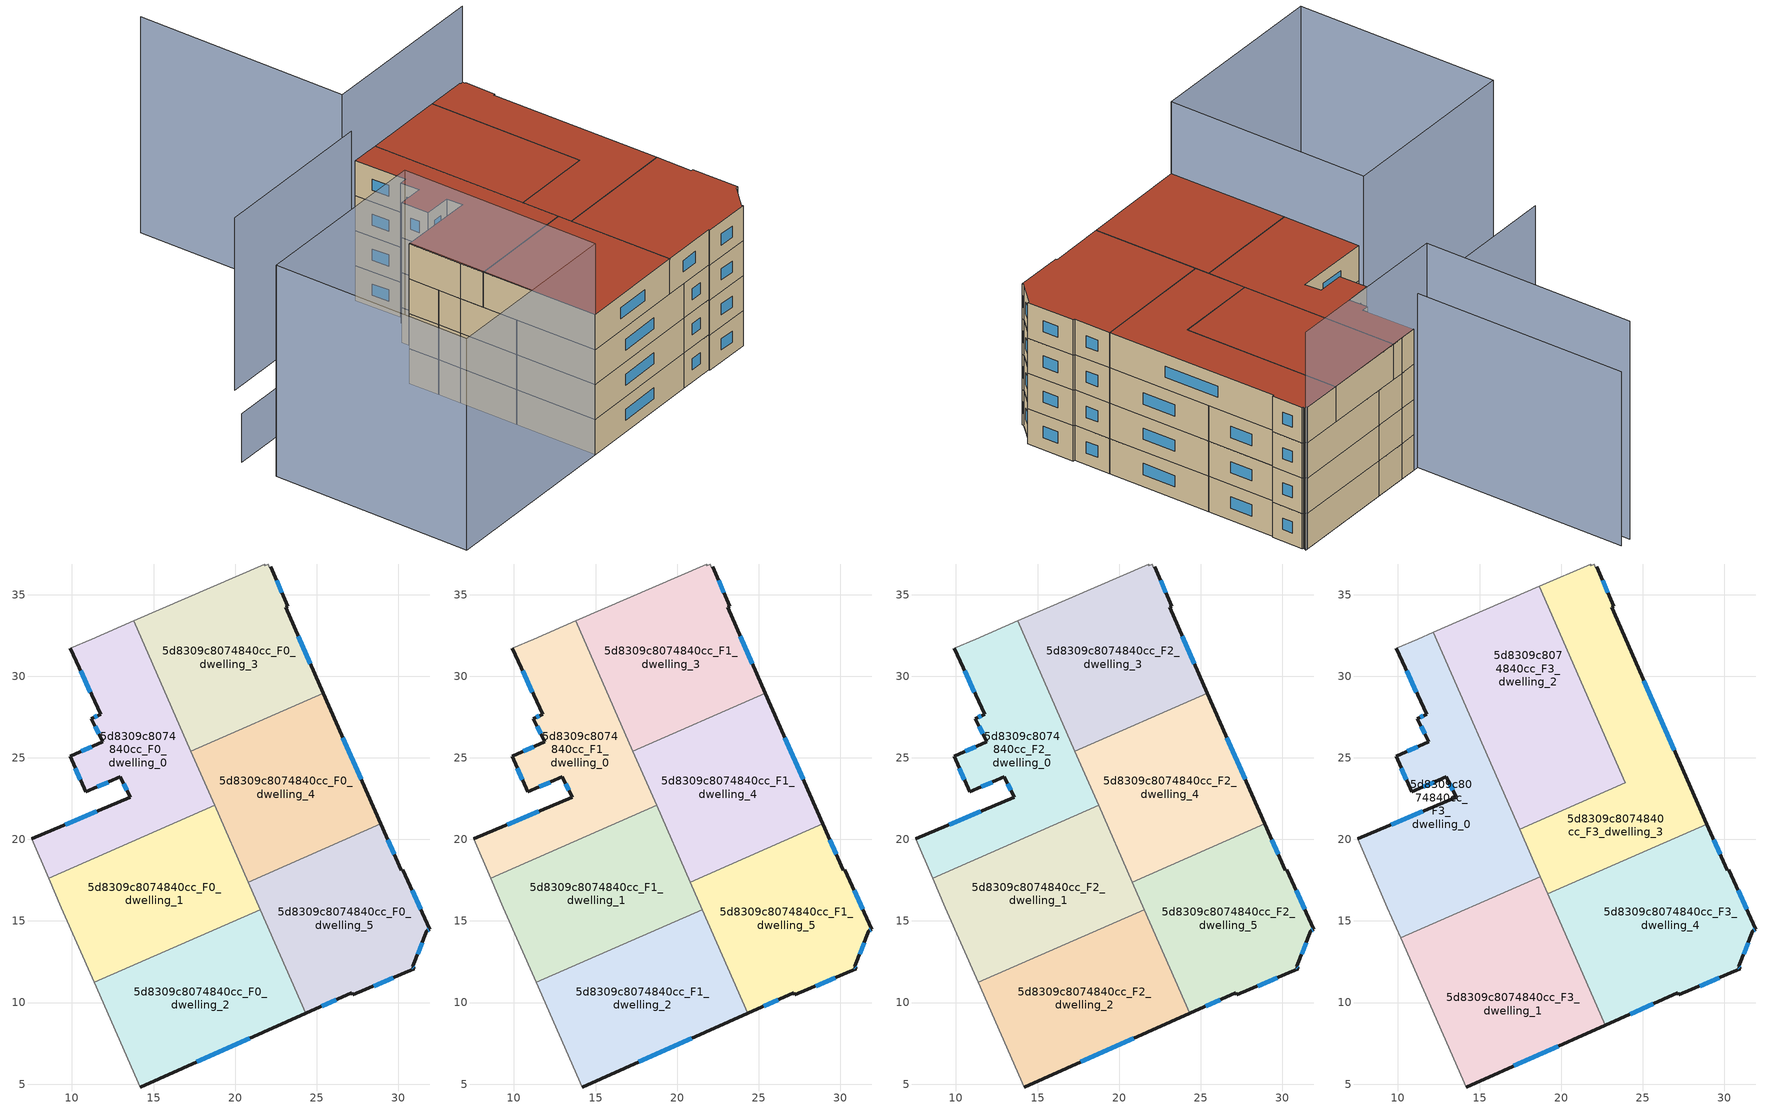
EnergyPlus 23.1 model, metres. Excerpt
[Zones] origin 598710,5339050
5d8309c8074840cc_F0_dwelling_0
 floor ground (EU_floor_Construction): 13.79,33.4 18.75,22.09 8.57,17.63 7.53,20.03 13.57,22.59 12.95,23.83 10.84,22.91 9.89,25.11 11.89,25.97 11.18,27.41 11.76,27.66 9.9,31.7 11.21,32.28 z0
 wall outside (EU_wall_Construction): 9.9,31.7 11.76,27.66 11.18,27.41 11.89,25.97 9.89,25.11 10.84,22.91 12.95,23.83 13.57,22.59 7.53,20.03 z0:3
 wall adiabatic (EU_wall_Construction): 13.79,33.4 11.21,32.28 9.9,31.7 / 7.53,20.03 8.57,17.63 z0:3
 wall to 5d8309c8074840cc_F0_dwelling_1 (EU_wall_Construction): 8.57,17.63 18.75,22.09 z0:3
 wall to 5d8309c8074840cc_F0_dwelling_3 (EU_wall_Construction): 17.29,25.4 13.79,33.4 z0:3
 wall to 5d8309c8074840cc_F0_dwelling_4 (EU_wall_Construction): 18.75,22.09 17.29,25.4 z0:3
 window (EU_Window_Construction): 11.42,26.92 11.65,26.46 / 11.56,27.57 11.38,27.49 / 10.53,30.33 11.13,29.03 / 11.52,21.72 9.59,20.9 / 13.16,23.41 13.36,23.01 / 11.56,23.23 12.23,23.52 / 10.21,24.36 10.51,23.66 / 11.21,25.68 10.57,25.4 z1.02:1.98
5d8309c8074840cc_F0_dwelling_1
 floor ground (EU_floor_Construction): 18.75,22.09 21.55,15.7 11.36,11.24 9.35,15.82 8.57,17.63 z0
 wall adiabatic (EU_wall_Construction): 8.57,17.63 9.35,15.82 11.36,11.24 z0:3
 wall to 5d8309c8074840cc_F0_dwelling_2 (EU_wall_Construction): 11.36,11.24 21.55,15.7 z0:3
 wall to 5d8309c8074840cc_F0_dwelling_4 (EU_wall_Construction): 20.81,17.39 18.75,22.09 z0:3
 wall to 5d8309c8074840cc_F0_dwelling_5 (EU_wall_Construction): 21.55,15.7 20.81,17.39 z0:3
5d8309c8074840cc_F0_dwelling_2
 floor ground (EU_floor_Construction): 21.55,15.7 24.34,9.34 14.18,4.83 11.36,11.24 z0
 wall outside (EU_wall_Construction): 14.18,4.83 24.34,9.34 z0:3
 wall adiabatic (EU_wall_Construction): 11.36,11.24 14.18,4.83 z0:3
 wall to 5d8309c8074840cc_F0_dwelling_5 (EU_wall_Construction): 24.34,9.34 21.55,15.7 z0:3
 window (EU_Window_Construction): 17.64,6.36 20.88,7.8 z1.02:1.98
5d8309c8074840cc_F0_dwelling_3
 floor ground (EU_floor_Construction): 22.19,36.71 23.22,34.3 23.09,34.24 25.41,28.96 17.3,25.41 13.79,33.4 21.81,36.88 21.83,36.76 22.05,36.85 22.11,36.68 z0
 wall outside (EU_wall_Construction): 25.41,28.96 23.09,34.24 23.22,34.3 22.19,36.71 z0:3
 wall adiabatic (EU_wall_Construction): 22.19,36.71 22.11,36.68 22.05,36.85 21.83,36.76 21.81,36.88 13.79,33.4 z0:3
 wall to 5d8309c8074840cc_F0_dwelling_4 (EU_wall_Construction): 17.3,25.41 25.41,28.96 z0:3
 window (EU_Window_Construction): 22.87,35.12 22.54,35.89 / 24.62,30.76 23.88,32.45 z1.02:1.98
5d8309c8074840cc_F0_dwelling_4
 floor ground (EU_floor_Construction): 25.41,28.96 28.93,20.95 20.81,17.39 17.3,25.41 z0
 wall outside (EU_wall_Construction): 28.93,20.95 25.41,28.96 z0:3
 wall to 5d8309c8074840cc_F0_dwelling_5 (EU_wall_Construction): 20.81,17.39 28.93,20.95 z0:3
 window (EU_Window_Construction): 27.73,23.68 26.61,26.24 z1.02:1.98
5d8309c8074840cc_F0_dwelling_5
 floor ground (EU_floor_Construction): 28.93,20.95 30.17,18.12 30.29,18.14 31.93,14.48 31.74,14.42 30.9,12.23 30.96,12.06 27.2,10.47 27.15,10.59 24.34,9.34 20.81,17.39 z0
 wall outside (EU_wall_Construction): 24.34,9.34 27.15,10.59 27.2,10.47 30.96,12.06 30.9,12.23 31.74,14.42 31.93,14.48 30.29,18.14 30.17,18.12 28.93,20.95 z0:3
 window (EU_Window_Construction): 31.81,14.44 31.87,14.46 / 31.19,12.97 31.46,13.67 / 30.94,12.12 30.92,12.17 / 28.48,11.01 29.68,11.52 / 25.3,9.76 26.19,10.16 / 29.75,19.08 29.35,19.99 / 31.37,15.72 30.85,16.89 z1.02:1.98
5d8309c8074840cc_F1_dwelling_0
 floor to 5d8309c8074840cc_F0_dwelling_0 (EU_floor_Construction): 13.79,33.4 18.75,22.09 8.57,17.63 7.53,20.03 13.57,22.59 12.95,23.83 10.84,22.91 9.89,25.11 11.89,25.97 11.18,27.41 11.76,27.66 9.9,31.7 11.21,32.28 z3
 wall outside (EU_wall_Construction): 9.9,31.7 11.76,27.66 11.18,27.41 11.89,25.97 9.89,25.11 10.84,22.91 12.95,23.83 13.57,22.59 7.53,20.03 z3:6
 wall adiabatic (EU_wall_Construction): 13.79,33.4 11.21,32.28 9.9,31.7 / 7.53,20.03 8.57,17.63 z3:6
 wall to 5d8309c8074840cc_F1_dwelling_1 (EU_wall_Construction): 8.57,17.63 18.75,22.09 z3:6
 wall to 5d8309c8074840cc_F1_dwelling_3 (EU_wall_Construction): 17.29,25.4 13.79,33.4 z3:6
 wall to 5d8309c8074840cc_F1_dwelling_4 (EU_wall_Construction): 18.75,22.09 17.29,25.4 z3:6
 window (EU_Window_Construction): 11.42,26.92 11.65,26.46 / 11.56,27.57 11.38,27.49 / 10.53,30.33 11.13,29.03 / 11.52,21.72 9.59,20.9 / 13.16,23.41 13.36,23.01 / 11.56,23.23 12.23,23.52 / 10.21,24.36 10.51,23.66 / 11.21,25.68 10.57,25.4 z4.02:4.98
5d8309c8074840cc_F1_dwelling_1
 floor to 5d8309c8074840cc_F0_dwelling_1 (EU_floor_Construction): 18.75,22.09 21.55,15.7 11.36,11.24 9.35,15.82 8.57,17.63 z3
 wall adiabatic (EU_wall_Construction): 8.57,17.63 9.35,15.82 11.36,11.24 z3:6
 wall to 5d8309c8074840cc_F1_dwelling_2 (EU_wall_Construction): 11.36,11.24 21.55,15.7 z3:6
 wall to 5d8309c8074840cc_F1_dwelling_4 (EU_wall_Construction): 20.81,17.39 18.75,22.09 z3:6
 wall to 5d8309c8074840cc_F1_dwelling_5 (EU_wall_Construction): 21.55,15.7 20.81,17.39 z3:6
5d8309c8074840cc_F1_dwelling_2
 floor to 5d8309c8074840cc_F0_dwelling_2 (EU_floor_Construction): 21.55,15.7 24.34,9.34 14.18,4.83 11.36,11.24 z3
 wall outside (EU_wall_Construction): 14.18,4.83 24.34,9.34 z3:6
 wall adiabatic (EU_wall_Construction): 11.36,11.24 14.18,4.83 z3:6
 wall to 5d8309c8074840cc_F1_dwelling_5 (EU_wall_Construction): 24.34,9.34 21.55,15.7 z3:6
 window (EU_Window_Construction): 17.64,6.36 20.88,7.8 z4.02:4.98
5d8309c8074840cc_F1_dwelling_3
 floor to 5d8309c8074840cc_F0_dwelling_3 (EU_floor_Construction): 22.19,36.71 23.22,34.3 23.09,34.24 25.41,28.96 17.3,25.41 13.79,33.4 21.81,36.88 21.83,36.76 22.05,36.85 22.11,36.68 z3
 wall outside (EU_wall_Construction): 25.41,28.96 23.09,34.24 23.22,34.3 22.19,36.71 z3:6
 wall adiabatic (EU_wall_Construction): 22.19,36.71 22.11,36.68 22.05,36.85 21.83,36.76 21.81,36.88 13.79,33.4 z3:6
 wall to 5d8309c8074840cc_F1_dwelling_4 (EU_wall_Construction): 17.3,25.41 25.41,28.96 z3:6
 window (EU_Window_Construction): 22.87,35.12 22.54,35.89 / 24.62,30.76 23.88,32.45 z4.02:4.98
5d8309c8074840cc_F1_dwelling_4
 floor to 5d8309c8074840cc_F0_dwelling_4 (EU_floor_Construction): 25.41,28.96 28.93,20.95 20.81,17.39 17.3,25.41 z3
 wall outside (EU_wall_Construction): 28.93,20.95 25.41,28.96 z3:6
 wall to 5d8309c8074840cc_F1_dwelling_5 (EU_wall_Construction): 20.81,17.39 28.93,20.95 z3:6
 window (EU_Window_Construction): 27.73,23.68 26.61,26.24 z4.02:4.98
5d8309c8074840cc_F1_dwelling_5
 floor to 5d8309c8074840cc_F0_dwelling_5 (EU_floor_Construction): 28.93,20.95 30.17,18.12 30.29,18.14 31.93,14.48 31.74,14.42 30.9,12.23 30.96,12.06 27.2,10.47 27.15,10.59 24.34,9.34 20.81,17.39 z3
 wall outside (EU_wall_Construction): 24.34,9.34 27.15,10.59 27.2,10.47 30.96,12.06 30.9,12.23 31.74,14.42 31.93,14.48 30.29,18.14 30.17,18.12 28.93,20.95 z3:6
 window (EU_Window_Construction): 31.81,14.44 31.87,14.46 / 31.19,12.97 31.46,13.67 / 30.94,12.12 30.92,12.17 / 28.48,11.01 29.68,11.52 / 25.3,9.76 26.19,10.16 / 29.75,19.08 29.35,19.99 / 31.37,15.72 30.85,16.89 z4.02:4.98
5d8309c8074840cc_F2_dwelling_0
 floor to 5d8309c8074840cc_F1_dwelling_0 (EU_floor_Construction): 13.79,33.4 18.75,22.09 8.57,17.63 7.53,20.03 13.57,22.59 12.95,23.83 10.84,22.91 9.89,25.11 11.89,25.97 11.18,27.41 11.76,27.66 9.9,31.7 11.21,32.28 z6
 wall outside (EU_wall_Construction): 9.9,31.7 11.76,27.66 11.18,27.41 11.89,25.97 9.89,25.11 10.84,22.91 12.95,23.83 13.57,22.59 7.53,20.03 z6:9
 wall adiabatic (EU_wall_Construction): 13.79,33.4 11.21,32.28 9.9,31.7 / 7.53,20.03 8.57,17.63 z6:9
 wall to 5d8309c8074840cc_F2_dwelling_1 (EU_wall_Construction): 8.57,17.63 18.75,22.09 z6:9
 wall to 5d8309c8074840cc_F2_dwelling_3 (EU_wall_Construction): 17.29,25.4 13.79,33.4 z6:9
 wall to 5d8309c8074840cc_F2_dwelling_4 (EU_wall_Construction): 18.75,22.09 17.29,25.4 z6:9
 window (EU_Window_Construction): 11.42,26.92 11.65,26.46 / 11.56,27.57 11.38,27.49 / 10.53,30.33 11.13,29.03 / 11.52,21.72 9.59,20.9 / 13.16,23.41 13.36,23.01 / 11.56,23.23 12.23,23.52 / 10.21,24.36 10.51,23.66 / 11.21,25.68 10.57,25.4 z7.02:7.98
5d8309c8074840cc_F2_dwelling_1
 floor to 5d8309c8074840cc_F1_dwelling_1 (EU_floor_Construction): 18.75,22.09 21.55,15.7 11.36,11.24 9.35,15.82 8.57,17.63 z6
 wall adiabatic (EU_wall_Construction): 8.57,17.63 9.35,15.82 11.36,11.24 z6:9
 wall to 5d8309c8074840cc_F2_dwelling_2 (EU_wall_Construction): 11.36,11.24 21.55,15.7 z6:9
 wall to 5d8309c8074840cc_F2_dwelling_4 (EU_wall_Construction): 20.81,17.39 18.75,22.09 z6:9
 wall to 5d8309c8074840cc_F2_dwelling_5 (EU_wall_Construction): 21.55,15.7 20.81,17.39 z6:9
5d8309c8074840cc_F2_dwelling_2
 floor to 5d8309c8074840cc_F1_dwelling_2 (EU_floor_Construction): 21.55,15.7 24.34,9.34 14.18,4.83 11.36,11.24 z6
 wall outside (EU_wall_Construction): 14.18,4.83 24.34,9.34 z6:9
 wall adiabatic (EU_wall_Construction): 11.36,11.24 14.18,4.83 z6:9
 wall to 5d8309c8074840cc_F2_dwelling_5 (EU_wall_Construction): 24.34,9.34 21.55,15.7 z6:9
 window (EU_Window_Construction): 17.64,6.36 20.88,7.8 z7.02:7.98
5d8309c8074840cc_F2_dwelling_3
 floor to 5d8309c8074840cc_F1_dwelling_3 (EU_floor_Construction): 22.19,36.71 23.22,34.3 23.09,34.24 25.41,28.96 17.3,25.41 13.79,33.4 21.81,36.88 21.83,36.76 22.05,36.85 22.11,36.68 z6
 wall outside (EU_wall_Construction): 25.41,28.96 23.09,34.24 23.22,34.3 22.19,36.71 z6:9
 wall adiabatic (EU_wall_Construction): 22.19,36.71 22.11,36.68 22.05,36.85 21.83,36.76 21.81,36.88 13.79,33.4 z6:9
 wall to 5d8309c8074840cc_F2_dwelling_4 (EU_wall_Construction): 17.3,25.41 25.41,28.96 z6:9
 window (EU_Window_Construction): 22.87,35.12 22.54,35.89 / 24.62,30.76 23.88,32.45 z7.02:7.98
5d8309c8074840cc_F2_dwelling_4
 floor to 5d8309c8074840cc_F1_dwelling_4 (EU_floor_Construction): 25.41,28.96 28.93,20.95 20.81,17.39 17.3,25.41 z6
 wall outside (EU_wall_Construction): 28.93,20.95 25.41,28.96 z6:9
 wall to 5d8309c8074840cc_F2_dwelling_5 (EU_wall_Construction): 20.81,17.39 28.93,20.95 z6:9
 window (EU_Window_Construction): 27.73,23.68 26.61,26.24 z7.02:7.98
5d8309c8074840cc_F2_dwelling_5
 floor to 5d8309c8074840cc_F1_dwelling_5 (EU_floor_Construction): 28.93,20.95 30.17,18.12 30.29,18.14 31.93,14.48 31.74,14.42 30.9,12.23 30.96,12.06 27.2,10.47 27.15,10.59 24.34,9.34 20.81,17.39 z6
 wall outside (EU_wall_Construction): 24.34,9.34 27.15,10.59 27.2,10.47 30.96,12.06 30.9,12.23 31.74,14.42 31.93,14.48 30.29,18.14 30.17,18.12 28.93,20.95 z6:9
 window (EU_Window_Construction): 31.81,14.44 31.87,14.46 / 31.19,12.97 31.46,13.67 / 30.94,12.12 30.92,12.17 / 28.48,11.01 29.68,11.52 / 25.3,9.76 26.19,10.16 / 29.75,19.08 29.35,19.99 / 31.37,15.72 30.85,16.89 z7.02:7.98
 ceiling adiabatic (EU_roof_Construction): 30.17,18.12 28.93,20.95 20.81,17.39 28.93,20.94 z9
5d8309c8074840cc_F3_dwelling_0
 floor to 5d8309c8074840cc_F2_dwelling_0 (EU_floor_Construction): 12.17,32.69 17.13,21.38 8.57,17.63 7.53,20.03 13.57,22.59 12.95,23.83 10.84,22.91 9.89,25.11 11.89,25.97 11.18,27.41 11.76,27.66 9.9,31.7 11.21,32.28 z9
 floor to 5d8309c8074840cc_F2_dwelling_1 (EU_floor_Construction): 17.13,21.38 18.73,17.72 10.17,13.96 9.35,15.82 8.57,17.63 z9
 wall outside (EU_wall_Construction): 9.9,31.7 11.76,27.66 11.18,27.41 11.89,25.97 9.89,25.11 10.84,22.91 12.95,23.83 13.57,22.59 7.53,20.03 z9:12
 wall adiabatic (EU_wall_Construction): 12.17,32.69 11.21,32.28 9.9,31.7 / 7.53,20.03 9.35,15.82 10.17,13.96 z9:12
 wall to 5d8309c8074840cc_F3_dwelling_1 (EU_wall_Construction): 10.17,13.96 18.73,17.72 z9:12
 wall to 5d8309c8074840cc_F3_dwelling_2 (EU_wall_Construction): 17.45,20.64 12.17,32.69 z9:12
 wall to 5d8309c8074840cc_F3_dwelling_3 (EU_wall_Construction): 18.73,17.72 17.45,20.64 z9:12
 window (EU_Window_Construction): 13.16,23.41 13.36,23.01 / 11.56,23.23 12.23,23.52 / 10.21,24.36 10.51,23.66 / 11.21,25.68 10.57,25.4 / 11.42,26.92 11.65,26.46 / 11.56,27.57 11.38,27.49 / 10.53,30.33 11.13,29.03 / 11.52,21.72 9.59,20.9 z10.02:10.98
 roof outside (EU_roof_Construction): 18.73,17.72 12.17,32.69 11.21,32.28 9.9,31.7 11.76,27.66 11.18,27.41 11.89,25.97 9.89,25.11 10.84,22.91 12.95,23.83 13.57,22.59 7.53,20.03 9.35,15.82 10.17,13.96 z12
5d8309c8074840cc_F3_dwelling_1
 floor to 5d8309c8074840cc_F2_dwelling_2 (EU_floor_Construction): 19.93,14.99 22.72,8.62 14.18,4.83 11.36,11.24 z9
 floor to 5d8309c8074840cc_F2_dwelling_1 (EU_floor_Construction): 18.73,17.72 19.93,14.99 11.36,11.24 10.17,13.96 z9
 wall outside (EU_wall_Construction): 14.18,4.83 22.72,8.62 z9:12
 wall adiabatic (EU_wall_Construction): 10.17,13.96 14.18,4.83 z9:12
 wall to 5d8309c8074840cc_F3_dwelling_4 (EU_wall_Construction): 22.72,8.62 19.19,16.67 z9:12
 wall to 5d8309c8074840cc_F3_dwelling_3 (EU_wall_Construction): 19.19,16.67 18.73,17.72 z9:12
 window (EU_Window_Construction): 17.09,6.12 19.82,7.33 z10.02:10.98
 roof outside (EU_roof_Construction): 22.72,8.62 18.73,17.72 10.17,13.96 14.18,4.83 z12
5d8309c8074840cc_F3_dwelling_2
 floor to 5d8309c8074840cc_F2_dwelling_3 (EU_floor_Construction): 18.66,35.51 22.15,27.54 17.3,25.41 13.79,33.4 z9
 floor to 5d8309c8074840cc_F2_dwelling_0 (EU_floor_Construction): 13.79,33.4 18.75,22.09 17.13,21.38 12.17,32.69 z9
 floor to 5d8309c8074840cc_F2_dwelling_4 (EU_floor_Construction): 22.15,27.54 23.93,23.48 19.07,21.35 17.3,25.41 z9
 floor to 5d8309c8074840cc_F2_dwelling_1 (EU_floor_Construction): 18.75,22.09 19.07,21.35 17.45,20.64 17.13,21.38 z9
 wall to 5d8309c8074840cc_F3_dwelling_3 (EU_wall_Construction): 17.45,20.64 23.93,23.48 18.66,35.51 z9:12
 wall adiabatic (EU_wall_Construction): 18.66,35.51 12.17,32.69 z9:12
 roof outside (EU_roof_Construction): 23.93,23.48 18.66,35.51 12.17,32.69 17.45,20.64 z12
5d8309c8074840cc_F3_dwelling_3
 floor to 5d8309c8074840cc_F2_dwelling_4 (EU_floor_Construction): 25.41,28.96 28.93,20.95 20.81,17.39 19.07,21.35 23.93,23.48 22.15,27.54 z9
 floor to 5d8309c8074840cc_F2_dwelling_3 (EU_floor_Construction): 22.19,36.71 23.22,34.3 23.09,34.24 25.41,28.96 22.15,27.54 18.66,35.51 21.81,36.88 21.83,36.76 22.05,36.85 22.11,36.68 z9
 floor to 5d8309c8074840cc_F2_dwelling_1 (EU_floor_Construction): 19.07,21.35 20.81,17.39 19.19,16.67 17.45,20.64 z9
 floor adiabatic (EU_floor_Construction): 28.93,20.95 19.19,16.67 20.81,17.39 z9
 wall outside (EU_wall_Construction): 28.93,20.94 23.09,34.24 23.22,34.3 22.19,36.71 z9:12
 wall adiabatic (EU_wall_Construction): 22.19,36.71 22.11,36.68 22.05,36.85 21.83,36.76 21.81,36.88 18.66,35.51 z9:12
 wall to 5d8309c8074840cc_F3_dwelling_4 (EU_wall_Construction): 19.19,16.67 28.93,20.94 z9:12
 window (EU_Window_Construction): 22.87,35.12 22.54,35.89 / 26.94,25.47 25.08,29.72 z10.02:10.98
 roof outside (EU_roof_Construction): 28.93,20.94 23.09,34.24 23.22,34.3 22.19,36.71 22.11,36.68 22.05,36.85 21.83,36.76 21.81,36.88 18.66,35.51 23.93,23.48 17.45,20.64 19.19,16.67 z12
5d8309c8074840cc_F3_dwelling_4
 floor to 5d8309c8074840cc_F2_dwelling_2 (EU_floor_Construction): 21.55,15.7 24.34,9.34 22.72,8.62 19.93,14.99 z9
 floor to 5d8309c8074840cc_F2_dwelling_5 (EU_floor_Construction): 28.93,20.94 30.17,18.12 30.29,18.14 31.93,14.48 31.74,14.42 30.9,12.23 30.96,12.06 27.2,10.47 27.15,10.59 24.34,9.34 20.81,17.38 z9
 floor to 5d8309c8074840cc_F2_dwelling_1 (EU_floor_Construction): 20.81,17.38 21.55,15.7 19.93,14.99 19.19,16.67 z9
 wall outside (EU_wall_Construction): 22.72,8.62 27.15,10.59 27.2,10.47 30.96,12.06 30.9,12.23 31.74,14.42 31.93,14.48 30.29,18.14 30.17,18.12 28.93,20.94 z9:12
 window (EU_Window_Construction): 29.75,19.08 29.35,19.98 / 31.37,15.72 30.85,16.89 / 31.81,14.44 31.87,14.46 / 31.19,12.97 31.46,13.67 / 30.94,12.12 30.92,12.17 / 28.48,11.01 29.68,11.52 / 24.23,9.29 25.64,9.92 z10.02:10.98
 roof outside (EU_roof_Construction): 30.96,12.06 30.9,12.23 31.74,14.42 31.93,14.48 30.29,18.14 30.17,18.12 28.93,20.94 19.19,16.67 22.72,8.62 27.15,10.59 27.2,10.47 z12
shading: 14.18,4.82 -0.42,-1.51 / -0.42,-1.51 -7.21,14.14 / -7.21,14.14 7.4,20.47 / 7.4,20.47 14.18,4.82 z0:18.1; 3.66,29 6.12,23.33 / 6.12,23.33 -8.38,17.04 z0:4.2; 2.26,48.07 9.47,31.51 / 9.47,31.51 -3.83,25.72 z0:14.8; 22.04,36.96 8.43,31.07 / 8.43,31.07 1.26,47.61 z0:18.5
[Building]
EU S2 Campaign: North Axis=0; Terrain=City; Solar Distribution=FullExterior
[Site:Location]
Vienna: Latitude=48; Longitude=16.5; Time Zone=1; Elevation=183
[SizingPeriod:WeatherFileDays]
AnnualSizingPeriod: Begin Month=1; Begin Day of Month=1; End Month=12; End Day of Month=31; Day of Week for Start Day=Monday; Use Weather File Daylight Saving Period=No; Use Weather File Rain and Snow Indicators=No
[MATERIAL]
EU_InternalMass_Material: Roughness=MediumRough; Thickness=0.1; Conductivity=1; Density=1800; Specific Heat=900; Thermal Absorptance=0.9; Solar Absorptance=0.7; Visible Absorptance=0.7
[MATERIAL:NOMASS] Roughness=MediumRough; Thermal Absorptance=0.9; Solar Absorptance=0.7; Visible Absorptance=0.7
Name | Thermal Resistance
EU_wall_NoMass | 0.942466
EU_roof_NoMass | 0.551687
EU_floor_NoMass | 0.66527
[WINDOWMATERIAL:SIMPLEGLAZINGSYSTEM]
EU_Window_SimpleGlazing: UFactor=2.03367; Solar Heat Gain Coefficient=0.65; Visible Transmittance=0.65
[CONSTRUCTION]
EU_wall_Construction: EU_wall_NoMass
EU_roof_Construction: EU_roof_NoMass
EU_floor_Construction: EU_floor_NoMass
EU_Window_Construction: EU_Window_SimpleGlazing
EU_InternalMass_Construction: EU_InternalMass_Material
[ZONE] Type=1; Multiplier=1; Ceiling Height=autocalculate; Floor Area=autocalculate; Part of Total Floor Area=Yes
Name | Volume
5d8309c8074840cc_F0_dwelling_0; 5d8309c8074840cc_F1_dwelling_0; 5d8309c8074840cc_F2_dwelling_0 | 232.693
5d8309c8074840cc_F3_dwelling_0 | 279.223
5d8309c8074840cc_F0_dwelling_1; 5d8309c8074840cc_F1_dwelling_1; 5d8309c8074840cc_F2_dwelling_1 | 232.682
5d8309c8074840cc_F3_dwelling_1 | 279.225
5d8309c8074840cc_F0_dwelling_2; 5d8309c8074840cc_F1_dwelling_2; 5d8309c8074840cc_F2_dwelling_2 | 232.685
5d8309c8074840cc_F3_dwelling_2 | 279.217
5d8309c8074840cc_F0_dwelling_3; 5d8309c8074840cc_F1_dwelling_3; 5d8309c8074840cc_F2_dwelling_3 | 232.679
5d8309c8074840cc_F3_dwelling_3 | 279.202
5d8309c8074840cc_F0_dwelling_4; 5d8309c8074840cc_F1_dwelling_4; 5d8309c8074840cc_F2_dwelling_4 | 232.673
5d8309c8074840cc_F3_dwelling_4 | 279.226
5d8309c8074840cc_F0_dwelling_5; 5d8309c8074840cc_F1_dwelling_5; 5d8309c8074840cc_F2_dwelling_5 | 232.67
[INTERNALMASS] Construction=EU_InternalMass_Construction
Name | Zone or ZoneList | Surface Area
5d8309c8074840cc_F0_dwelling_0_EU_InternalMass | 5d8309c8074840cc_F0_dwelling_0 | 77.5639
5d8309c8074840cc_F0_dwelling_1_EU_InternalMass | 5d8309c8074840cc_F0_dwelling_1 | 77.5604
5d8309c8074840cc_F0_dwelling_2_EU_InternalMass | 5d8309c8074840cc_F0_dwelling_2 | 77.5614
5d8309c8074840cc_F0_dwelling_3_EU_InternalMass | 5d8309c8074840cc_F0_dwelling_3 | 77.5602
5d8309c8074840cc_F0_dwelling_4_EU_InternalMass | 5d8309c8074840cc_F0_dwelling_4 | 77.5574
5d8309c8074840cc_F0_dwelling_5_EU_InternalMass | 5d8309c8074840cc_F0_dwelling_5 | 77.5564
5d8309c8074840cc_F1_dwelling_0_EU_InternalMass | 5d8309c8074840cc_F1_dwelling_0 | 77.5639
5d8309c8074840cc_F1_dwelling_1_EU_InternalMass | 5d8309c8074840cc_F1_dwelling_1 | 77.5604
5d8309c8074840cc_F1_dwelling_2_EU_InternalMass | 5d8309c8074840cc_F1_dwelling_2 | 77.5614
5d8309c8074840cc_F1_dwelling_3_EU_InternalMass | 5d8309c8074840cc_F1_dwelling_3 | 77.5602
5d8309c8074840cc_F1_dwelling_4_EU_InternalMass | 5d8309c8074840cc_F1_dwelling_4 | 77.5574
5d8309c8074840cc_F1_dwelling_5_EU_InternalMass | 5d8309c8074840cc_F1_dwelling_5 | 77.5564
5d8309c8074840cc_F2_dwelling_0_EU_InternalMass | 5d8309c8074840cc_F2_dwelling_0 | 77.5639
5d8309c8074840cc_F2_dwelling_1_EU_InternalMass | 5d8309c8074840cc_F2_dwelling_1 | 77.5604
5d8309c8074840cc_F2_dwelling_2_EU_InternalMass | 5d8309c8074840cc_F2_dwelling_2 | 77.5614
5d8309c8074840cc_F2_dwelling_3_EU_InternalMass | 5d8309c8074840cc_F2_dwelling_3 | 77.5602
5d8309c8074840cc_F2_dwelling_4_EU_InternalMass | 5d8309c8074840cc_F2_dwelling_4 | 77.5574
5d8309c8074840cc_F2_dwelling_5_EU_InternalMass | 5d8309c8074840cc_F2_dwelling_5 | 77.5564
5d8309c8074840cc_F3_dwelling_0_EU_InternalMass | 5d8309c8074840cc_F3_dwelling_0 | 93.0745
5d8309c8074840cc_F3_dwelling_1_EU_InternalMass | 5d8309c8074840cc_F3_dwelling_1 | 93.0763
5d8309c8074840cc_F3_dwelling_2_EU_InternalMass | 5d8309c8074840cc_F3_dwelling_2 | 93.0717
5d8309c8074840cc_F3_dwelling_3_EU_InternalMass | 5d8309c8074840cc_F3_dwelling_3 | 93.067
5d8309c8074840cc_F3_dwelling_4_EU_InternalMass | 5d8309c8074840cc_F3_dwelling_4 | 93.0751
[OTHEREQUIPMENT] Fuel Type=Electricity; Design Level Calculation Method=Watts/Area; Power per Zone Floor Area=1; Fraction Latent=0; Fraction Radiant=0; Fraction Lost=0; Carbon Dioxide Generation Rate=0; EndUse Subcategory=EU_Step8_InternalGains
Name | Zone or ZoneList or Space or SpaceList | Schedule
EU_Step8_InternalGain_5d8309c8074840cc_F0_dwelling_0_f000 | 5d8309c8074840cc_F0_dwelling_0 | EU_Step8_GainSchedule_5d8309c8074840cc_F0_dwelling_0_f000
EU_Step8_InternalGain_5d8309c8074840cc_F0_dwelling_1_f000 | 5d8309c8074840cc_F0_dwelling_1 | EU_Step8_GainSchedule_5d8309c8074840cc_F0_dwelling_1_f000
EU_Step8_InternalGain_5d8309c8074840cc_F0_dwelling_2_f000 | 5d8309c8074840cc_F0_dwelling_2 | EU_Step8_GainSchedule_5d8309c8074840cc_F0_dwelling_2_f000
EU_Step8_InternalGain_5d8309c8074840cc_F0_dwelling_3_f000 | 5d8309c8074840cc_F0_dwelling_3 | EU_Step8_GainSchedule_5d8309c8074840cc_F0_dwelling_3_f000
EU_Step8_InternalGain_5d8309c8074840cc_F0_dwelling_4_f000 | 5d8309c8074840cc_F0_dwelling_4 | EU_Step8_GainSchedule_5d8309c8074840cc_F0_dwelling_4_f000
EU_Step8_InternalGain_5d8309c8074840cc_F0_dwelling_5_f000 | 5d8309c8074840cc_F0_dwelling_5 | EU_Step8_GainSchedule_5d8309c8074840cc_F0_dwelling_5_f000
EU_Step8_InternalGain_5d8309c8074840cc_F1_dwelling_0_f000 | 5d8309c8074840cc_F1_dwelling_0 | EU_Step8_GainSchedule_5d8309c8074840cc_F1_dwelling_0_f000
EU_Step8_InternalGain_5d8309c8074840cc_F1_dwelling_1_f000 | 5d8309c8074840cc_F1_dwelling_1 | EU_Step8_GainSchedule_5d8309c8074840cc_F1_dwelling_1_f000
EU_Step8_InternalGain_5d8309c8074840cc_F1_dwelling_2_f000 | 5d8309c8074840cc_F1_dwelling_2 | EU_Step8_GainSchedule_5d8309c8074840cc_F1_dwelling_2_f000
EU_Step8_InternalGain_5d8309c8074840cc_F1_dwelling_3_f000 | 5d8309c8074840cc_F1_dwelling_3 | EU_Step8_GainSchedule_5d8309c8074840cc_F1_dwelling_3_f000
EU_Step8_InternalGain_5d8309c8074840cc_F1_dwelling_4_f000 | 5d8309c8074840cc_F1_dwelling_4 | EU_Step8_GainSchedule_5d8309c8074840cc_F1_dwelling_4_f000
EU_Step8_InternalGain_5d8309c8074840cc_F1_dwelling_5_f000 | 5d8309c8074840cc_F1_dwelling_5 | EU_Step8_GainSchedule_5d8309c8074840cc_F1_dwelling_5_f000
EU_Step8_InternalGain_5d8309c8074840cc_F2_dwelling_0_f000 | 5d8309c8074840cc_F2_dwelling_0 | EU_Step8_GainSchedule_5d8309c8074840cc_F2_dwelling_0_f000
EU_Step8_InternalGain_5d8309c8074840cc_F2_dwelling_1_f000 | 5d8309c8074840cc_F2_dwelling_1 | EU_Step8_GainSchedule_5d8309c8074840cc_F2_dwelling_1_f000
EU_Step8_InternalGain_5d8309c8074840cc_F2_dwelling_2_f000 | 5d8309c8074840cc_F2_dwelling_2 | EU_Step8_GainSchedule_5d8309c8074840cc_F2_dwelling_2_f000
EU_Step8_InternalGain_5d8309c8074840cc_F2_dwelling_3_f000 | 5d8309c8074840cc_F2_dwelling_3 | EU_Step8_GainSchedule_5d8309c8074840cc_F2_dwelling_3_f000
EU_Step8_InternalGain_5d8309c8074840cc_F2_dwelling_4_f000 | 5d8309c8074840cc_F2_dwelling_4 | EU_Step8_GainSchedule_5d8309c8074840cc_F2_dwelling_4_f000
EU_Step8_InternalGain_5d8309c8074840cc_F2_dwelling_5_f000 | 5d8309c8074840cc_F2_dwelling_5 | EU_Step8_GainSchedule_5d8309c8074840cc_F2_dwelling_5_f000
EU_Step8_InternalGain_5d8309c8074840cc_F3_dwelling_0_f000 | 5d8309c8074840cc_F3_dwelling_0 | EU_Step8_GainSchedule_5d8309c8074840cc_F3_dwelling_0_f000
EU_Step8_InternalGain_5d8309c8074840cc_F3_dwelling_1_f000 | 5d8309c8074840cc_F3_dwelling_1 | EU_Step8_GainSchedule_5d8309c8074840cc_F3_dwelling_1_f000
EU_Step8_InternalGain_5d8309c8074840cc_F3_dwelling_2_f000 | 5d8309c8074840cc_F3_dwelling_2 | EU_Step8_GainSchedule_5d8309c8074840cc_F3_dwelling_2_f000
EU_Step8_InternalGain_5d8309c8074840cc_F3_dwelling_3_f000 | 5d8309c8074840cc_F3_dwelling_3 | EU_Step8_GainSchedule_5d8309c8074840cc_F3_dwelling_3_f000
EU_Step8_InternalGain_5d8309c8074840cc_F3_dwelling_4_f000 | 5d8309c8074840cc_F3_dwelling_4 | EU_Step8_GainSchedule_5d8309c8074840cc_F3_dwelling_4_f000
[ZONEVENTILATION:DESIGNFLOWRATE] Schedule=EU_AlwaysOn; Design Flow Rate Calculation Method=AirChanges/Hour; Air Changes per Hour=0.530523; Ventilation Type=Natural; Fan Pressure Rise=0; Fan Total Efficiency=1; Constant Term Coefficient=1; Temperature Term Coefficient=0; Velocity Term Coefficient=0; Velocity Squared Term Coefficient=0; Minimum Indoor Temperature=-100; Maximum Indoor Temperature=100; Delta Temperature=-100; Minimum Outdoor Temperature=-100; Maximum Outdoor Temperature=100; Maximum Wind Speed=40
Name | Zone or ZoneList or Space or SpaceList
EU_ConstantAir_5d8309c8074840cc_F0_dwelling_0 | 5d8309c8074840cc_F0_dwelling_0
EU_ConstantAir_5d8309c8074840cc_F0_dwelling_1 | 5d8309c8074840cc_F0_dwelling_1
EU_ConstantAir_5d8309c8074840cc_F0_dwelling_2 | 5d8309c8074840cc_F0_dwelling_2
EU_ConstantAir_5d8309c8074840cc_F0_dwelling_3 | 5d8309c8074840cc_F0_dwelling_3
EU_ConstantAir_5d8309c8074840cc_F0_dwelling_4 | 5d8309c8074840cc_F0_dwelling_4
EU_ConstantAir_5d8309c8074840cc_F0_dwelling_5 | 5d8309c8074840cc_F0_dwelling_5
EU_ConstantAir_5d8309c8074840cc_F1_dwelling_0 | 5d8309c8074840cc_F1_dwelling_0
EU_ConstantAir_5d8309c8074840cc_F1_dwelling_1 | 5d8309c8074840cc_F1_dwelling_1
EU_ConstantAir_5d8309c8074840cc_F1_dwelling_2 | 5d8309c8074840cc_F1_dwelling_2
EU_ConstantAir_5d8309c8074840cc_F1_dwelling_3 | 5d8309c8074840cc_F1_dwelling_3
EU_ConstantAir_5d8309c8074840cc_F1_dwelling_4 | 5d8309c8074840cc_F1_dwelling_4
EU_ConstantAir_5d8309c8074840cc_F1_dwelling_5 | 5d8309c8074840cc_F1_dwelling_5
EU_ConstantAir_5d8309c8074840cc_F2_dwelling_0 | 5d8309c8074840cc_F2_dwelling_0
EU_ConstantAir_5d8309c8074840cc_F2_dwelling_1 | 5d8309c8074840cc_F2_dwelling_1
EU_ConstantAir_5d8309c8074840cc_F2_dwelling_2 | 5d8309c8074840cc_F2_dwelling_2
EU_ConstantAir_5d8309c8074840cc_F2_dwelling_3 | 5d8309c8074840cc_F2_dwelling_3
EU_ConstantAir_5d8309c8074840cc_F2_dwelling_4 | 5d8309c8074840cc_F2_dwelling_4
EU_ConstantAir_5d8309c8074840cc_F2_dwelling_5 | 5d8309c8074840cc_F2_dwelling_5
EU_ConstantAir_5d8309c8074840cc_F3_dwelling_0 | 5d8309c8074840cc_F3_dwelling_0
EU_ConstantAir_5d8309c8074840cc_F3_dwelling_1 | 5d8309c8074840cc_F3_dwelling_1
EU_ConstantAir_5d8309c8074840cc_F3_dwelling_2 | 5d8309c8074840cc_F3_dwelling_2
EU_ConstantAir_5d8309c8074840cc_F3_dwelling_3 | 5d8309c8074840cc_F3_dwelling_3
EU_ConstantAir_5d8309c8074840cc_F3_dwelling_4 | 5d8309c8074840cc_F3_dwelling_4
[HVACTEMPLATE:THERMOSTAT] Constant Heating Setpoint=20; Constant Cooling Setpoint=50
EU_HeatOnly_5d8309c8074840cc_F0_dwelling_0; EU_HeatOnly_5d8309c8074840cc_F0_dwelling_1; EU_HeatOnly_5d8309c8074840cc_F0_dwelling_2; EU_HeatOnly_5d8309c8074840cc_F0_dwelling_3; EU_HeatOnly_5d8309c8074840cc_F0_dwelling_4; EU_HeatOnly_5d8309c8074840cc_F0_dwelling_5; EU_HeatOnly_5d8309c8074840cc_F1_dwelling_0; EU_HeatOnly_5d8309c8074840cc_F1_dwelling_1; EU_HeatOnly_5d8309c8074840cc_F1_dwelling_2; EU_HeatOnly_5d8309c8074840cc_F1_dwelling_3; EU_HeatOnly_5d8309c8074840cc_F1_dwelling_4; EU_HeatOnly_5d8309c8074840cc_F1_dwelling_5; EU_HeatOnly_5d8309c8074840cc_F2_dwelling_0; EU_HeatOnly_5d8309c8074840cc_F2_dwelling_1; EU_HeatOnly_5d8309c8074840cc_F2_dwelling_2; EU_HeatOnly_5d8309c8074840cc_F2_dwelling_3; EU_HeatOnly_5d8309c8074840cc_F2_dwelling_4; EU_HeatOnly_5d8309c8074840cc_F2_dwelling_5; EU_HeatOnly_5d8309c8074840cc_F3_dwelling_0; EU_HeatOnly_5d8309c8074840cc_F3_dwelling_1; EU_HeatOnly_5d8309c8074840cc_F3_dwelling_2; EU_HeatOnly_5d8309c8074840cc_F3_dwelling_3; EU_HeatOnly_5d8309c8074840cc_F3_dwelling_4
[HVACTEMPLATE:ZONE:IDEALLOADSAIRSYSTEM] System Availability Schedule=EU_AlwaysOn; Maximum Heating Supply Air Temperature=50; Minimum Cooling Supply Air Temperature=13; Maximum Heating Supply Air Humidity Ratio=0.0156; Minimum Cooling Supply Air Humidity Ratio=0.0077; Heating Limit=NoLimit; Cooling Limit=NoLimit; Heating Availability Schedule=EU_AlwaysOn; Cooling Availability Schedule=EU_CoolingOff; Dehumidification Control Type=ConstantSensibleHeatRatio; Cooling Sensible Heat Ratio=0.7; Dehumidification Setpoint=60; Humidification Control Type=None; Humidification Setpoint=30; Outdoor Air Method=None; Outdoor Air Flow Rate per Person=0.00944; Outdoor Air Flow Rate per Zone Floor Area=0; Outdoor Air Flow Rate per Zone=0; Demand Controlled Ventilation Type=None; Outdoor Air Economizer Type=NoEconomizer; Heat Recovery Type=None; Sensible Heat Recovery Effectiveness=0.7; Latent Heat Recovery Effectiveness=0.65
Name | Template Thermostat
5d8309c8074840cc_F0_dwelling_0 | EU_HeatOnly_5d8309c8074840cc_F0_dwelling_0
5d8309c8074840cc_F0_dwelling_1 | EU_HeatOnly_5d8309c8074840cc_F0_dwelling_1
5d8309c8074840cc_F0_dwelling_2 | EU_HeatOnly_5d8309c8074840cc_F0_dwelling_2
5d8309c8074840cc_F0_dwelling_3 | EU_HeatOnly_5d8309c8074840cc_F0_dwelling_3
5d8309c8074840cc_F0_dwelling_4 | EU_HeatOnly_5d8309c8074840cc_F0_dwelling_4
5d8309c8074840cc_F0_dwelling_5 | EU_HeatOnly_5d8309c8074840cc_F0_dwelling_5
5d8309c8074840cc_F1_dwelling_0 | EU_HeatOnly_5d8309c8074840cc_F1_dwelling_0
5d8309c8074840cc_F1_dwelling_1 | EU_HeatOnly_5d8309c8074840cc_F1_dwelling_1
5d8309c8074840cc_F1_dwelling_2 | EU_HeatOnly_5d8309c8074840cc_F1_dwelling_2
5d8309c8074840cc_F1_dwelling_3 | EU_HeatOnly_5d8309c8074840cc_F1_dwelling_3
5d8309c8074840cc_F1_dwelling_4 | EU_HeatOnly_5d8309c8074840cc_F1_dwelling_4
5d8309c8074840cc_F1_dwelling_5 | EU_HeatOnly_5d8309c8074840cc_F1_dwelling_5
5d8309c8074840cc_F2_dwelling_0 | EU_HeatOnly_5d8309c8074840cc_F2_dwelling_0
5d8309c8074840cc_F2_dwelling_1 | EU_HeatOnly_5d8309c8074840cc_F2_dwelling_1
5d8309c8074840cc_F2_dwelling_2 | EU_HeatOnly_5d8309c8074840cc_F2_dwelling_2
5d8309c8074840cc_F2_dwelling_3 | EU_HeatOnly_5d8309c8074840cc_F2_dwelling_3
5d8309c8074840cc_F2_dwelling_4 | EU_HeatOnly_5d8309c8074840cc_F2_dwelling_4
5d8309c8074840cc_F2_dwelling_5 | EU_HeatOnly_5d8309c8074840cc_F2_dwelling_5
5d8309c8074840cc_F3_dwelling_0 | EU_HeatOnly_5d8309c8074840cc_F3_dwelling_0
5d8309c8074840cc_F3_dwelling_1 | EU_HeatOnly_5d8309c8074840cc_F3_dwelling_1
5d8309c8074840cc_F3_dwelling_2 | EU_HeatOnly_5d8309c8074840cc_F3_dwelling_2
5d8309c8074840cc_F3_dwelling_3 | EU_HeatOnly_5d8309c8074840cc_F3_dwelling_3
5d8309c8074840cc_F3_dwelling_4 | EU_HeatOnly_5d8309c8074840cc_F3_dwelling_4
[SIZING:ZONE] Zone Cooling Design Supply Air Temperature Input Method=SupplyAirTemperature; Zone Cooling Design Supply Air Temperature=13; Zone Heating Design Supply Air Temperature Input Method=SupplyAirTemperature; Zone Heating Design Supply Air Temperature=50; Zone Cooling Design Supply Air Humidity Ratio=0.008; Zone Heating Design Supply Air Humidity Ratio=0.008; Cooling Design Air Flow Method=DesignDay; Cooling Design Air Flow Rate=0; Cooling Minimum Air Flow per Zone Floor Area=0.000762; Cooling Minimum Air Flow=0; Cooling Minimum Air Flow Fraction=0.2; Heating Design Air Flow Method=DesignDay; Heating Design Air Flow Rate=0; Heating Maximum Air Flow per Zone Floor Area=0.002032; Heating Maximum Air Flow=0.141576; Heating Maximum Air Flow Fraction=0.3; Account for Dedicated Outdoor Air System=No; Dedicated Outdoor Air System Control Strategy=NeutralSupplyAir; Dedicated Outdoor Air Low Setpoint Temperature for Design=autosize; Dedicated Outdoor Air High Setpoint Temperature for Design=autosize; Zone Load Sizing Method=Sensible Load Only No Latent Load; Zone Latent Cooling Design Supply Air Humidity Ratio Input Method=HumidityRatioDifference; Zone Cooling Design Supply Air Humidity Ratio Difference=0.005; Zone Latent Heating Design Supply Air Humidity Ratio Input Method=HumidityRatioDifference; Zone Humidification Design Supply Air Humidity Ratio Difference=0.005
5d8309c8074840cc_F0_dwelling_0; 5d8309c8074840cc_F0_dwelling_1; 5d8309c8074840cc_F0_dwelling_2; 5d8309c8074840cc_F0_dwelling_3; 5d8309c8074840cc_F0_dwelling_4; 5d8309c8074840cc_F0_dwelling_5; 5d8309c8074840cc_F1_dwelling_0; 5d8309c8074840cc_F1_dwelling_1; 5d8309c8074840cc_F1_dwelling_2; 5d8309c8074840cc_F1_dwelling_3; 5d8309c8074840cc_F1_dwelling_4; 5d8309c8074840cc_F1_dwelling_5; 5d8309c8074840cc_F2_dwelling_0; 5d8309c8074840cc_F2_dwelling_1; 5d8309c8074840cc_F2_dwelling_2; 5d8309c8074840cc_F2_dwelling_3; 5d8309c8074840cc_F2_dwelling_4; 5d8309c8074840cc_F2_dwelling_5; 5d8309c8074840cc_F3_dwelling_0; 5d8309c8074840cc_F3_dwelling_1; 5d8309c8074840cc_F3_dwelling_2; 5d8309c8074840cc_F3_dwelling_3; 5d8309c8074840cc_F3_dwelling_4
[SCHEDULE:CONSTANT]
Name | Hourly Value
EU_AlwaysOn | 1
EU_CoolingOff | 0
[SCHEDULE:FILE] Column Number=1; Rows to Skip at Top=0; Number of Hours of Data=8760; Column Separator=Comma; Interpolate to Timestep=No; Minutes per Item=60; Adjust Schedule for Daylight Savings=Yes
Name | File
EU_Step8_GainSchedule_5d8309c8074840cc_F0_dwelling_0_f000 | ../../schedules/5d8309c8074840cc/5d8309c8074840cc_F0_dwelling_0_f000_gain.csv
EU_Step8_GainSchedule_5d8309c8074840cc_F0_dwelling_1_f000 | ../../schedules/5d8309c8074840cc/5d8309c8074840cc_F0_dwelling_1_f000_gain.csv
EU_Step8_GainSchedule_5d8309c8074840cc_F0_dwelling_2_f000 | ../../schedules/5d8309c8074840cc/5d8309c8074840cc_F0_dwelling_2_f000_gain.csv
EU_Step8_GainSchedule_5d8309c8074840cc_F0_dwelling_3_f000 | ../../schedules/5d8309c8074840cc/5d8309c8074840cc_F0_dwelling_3_f000_gain.csv
EU_Step8_GainSchedule_5d8309c8074840cc_F0_dwelling_4_f000 | ../../schedules/5d8309c8074840cc/5d8309c8074840cc_F0_dwelling_4_f000_gain.csv
EU_Step8_GainSchedule_5d8309c8074840cc_F0_dwelling_5_f000 | ../../schedules/5d8309c8074840cc/5d8309c8074840cc_F0_dwelling_5_f000_gain.csv
EU_Step8_GainSchedule_5d8309c8074840cc_F1_dwelling_0_f000 | ../../schedules/5d8309c8074840cc/5d8309c8074840cc_F1_dwelling_0_f000_gain.csv
EU_Step8_GainSchedule_5d8309c8074840cc_F1_dwelling_1_f000 | ../../schedules/5d8309c8074840cc/5d8309c8074840cc_F1_dwelling_1_f000_gain.csv
EU_Step8_GainSchedule_5d8309c8074840cc_F1_dwelling_2_f000 | ../../schedules/5d8309c8074840cc/5d8309c8074840cc_F1_dwelling_2_f000_gain.csv
EU_Step8_GainSchedule_5d8309c8074840cc_F1_dwelling_3_f000 | ../../schedules/5d8309c8074840cc/5d8309c8074840cc_F1_dwelling_3_f000_gain.csv
EU_Step8_GainSchedule_5d8309c8074840cc_F1_dwelling_4_f000 | ../../schedules/5d8309c8074840cc/5d8309c8074840cc_F1_dwelling_4_f000_gain.csv
EU_Step8_GainSchedule_5d8309c8074840cc_F1_dwelling_5_f000 | ../../schedules/5d8309c8074840cc/5d8309c8074840cc_F1_dwelling_5_f000_gain.csv
EU_Step8_GainSchedule_5d8309c8074840cc_F2_dwelling_0_f000 | ../../schedules/5d8309c8074840cc/5d8309c8074840cc_F2_dwelling_0_f000_gain.csv
EU_Step8_GainSchedule_5d8309c8074840cc_F2_dwelling_1_f000 | ../../schedules/5d8309c8074840cc/5d8309c8074840cc_F2_dwelling_1_f000_gain.csv
EU_Step8_GainSchedule_5d8309c8074840cc_F2_dwelling_2_f000 | ../../schedules/5d8309c8074840cc/5d8309c8074840cc_F2_dwelling_2_f000_gain.csv
EU_Step8_GainSchedule_5d8309c8074840cc_F2_dwelling_3_f000 | ../../schedules/5d8309c8074840cc/5d8309c8074840cc_F2_dwelling_3_f000_gain.csv
EU_Step8_GainSchedule_5d8309c8074840cc_F2_dwelling_4_f000 | ../../schedules/5d8309c8074840cc/5d8309c8074840cc_F2_dwelling_4_f000_gain.csv
EU_Step8_GainSchedule_5d8309c8074840cc_F2_dwelling_5_f000 | ../../schedules/5d8309c8074840cc/5d8309c8074840cc_F2_dwelling_5_f000_gain.csv
EU_Step8_GainSchedule_5d8309c8074840cc_F3_dwelling_0_f000 | ../../schedules/5d8309c8074840cc/5d8309c8074840cc_F3_dwelling_0_f000_gain.csv
EU_Step8_GainSchedule_5d8309c8074840cc_F3_dwelling_1_f000 | ../../schedules/5d8309c8074840cc/5d8309c8074840cc_F3_dwelling_1_f000_gain.csv
EU_Step8_GainSchedule_5d8309c8074840cc_F3_dwelling_2_f000 | ../../schedules/5d8309c8074840cc/5d8309c8074840cc_F3_dwelling_2_f000_gain.csv
EU_Step8_GainSchedule_5d8309c8074840cc_F3_dwelling_3_f000 | ../../schedules/5d8309c8074840cc/5d8309c8074840cc_F3_dwelling_3_f000_gain.csv
EU_Step8_GainSchedule_5d8309c8074840cc_F3_dwelling_4_f000 | ../../schedules/5d8309c8074840cc/5d8309c8074840cc_F3_dwelling_4_f000_gain.csv
